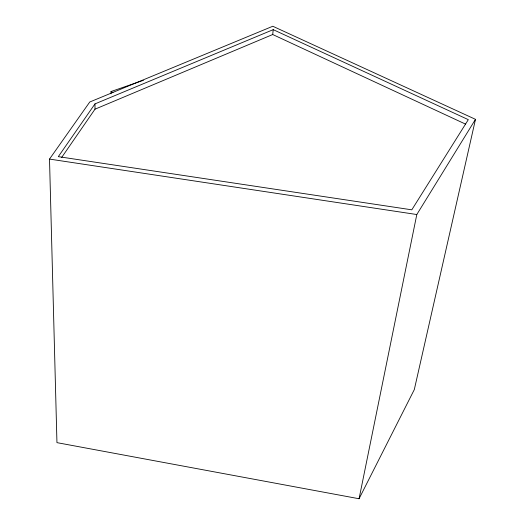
<?xml version="1.0" encoding="UTF-8"?>
<svg xmlns="http://www.w3.org/2000/svg" width="525" height="525" viewBox="0 0 525 525"><rect width="100%" height="100%" fill="white"/><g stroke="black" fill="none" stroke-linecap="round" stroke-linejoin="round"><path stroke-width="0.79" d="M61.661 157.474L94.986 109.187L94.992 103.891L273.21 29.649L468.313 119.654L411.797 209.823L58.308 156.64L94.992 103.891M110.978 93.804L111.005 91.547L143.417 80.312M94.986 109.187L272.718 34.525L273.21 29.649M359.067 498.75L416.804 214.528L475.492 119.339L272.797 26.25L89.755 102.007L49.508 159.095L56.949 442.641L359.067 498.75L414.31 389.583L475.492 119.339M49.508 159.095L416.804 214.528M272.718 34.525L465.675 124.176M111.005 91.547L112.993 92.61"/></g></svg>
